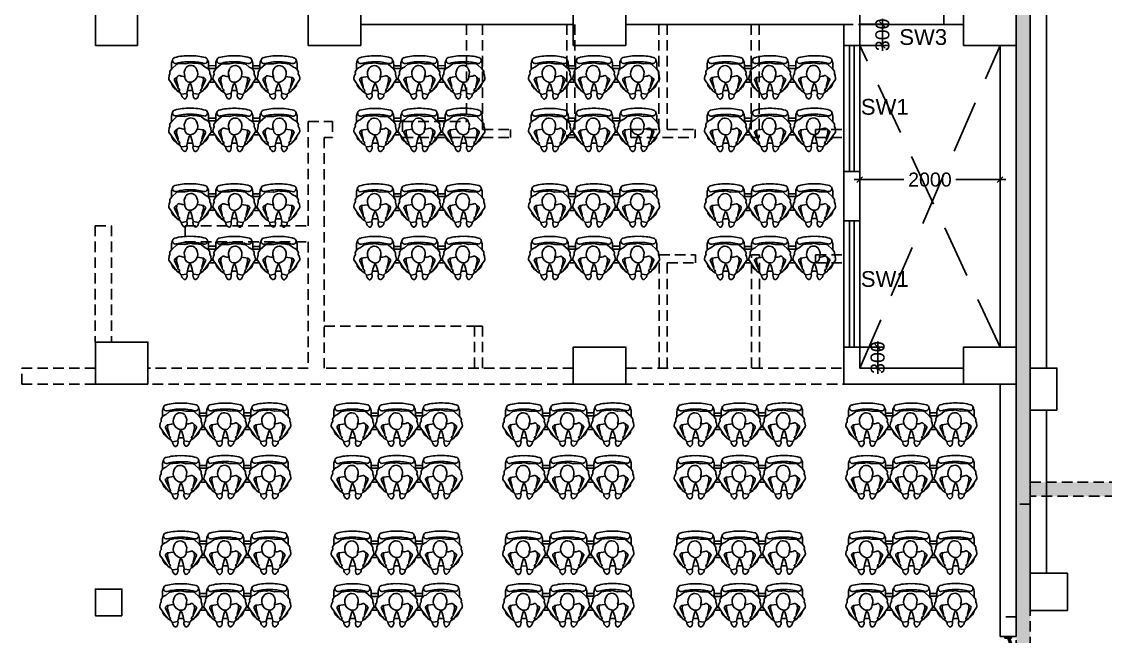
# Model space of a CAD drawing. Extents: x 6345096 to 6738923, y -6490958 to -6305885.
# Drawn here: x 6592669 to 6608120, y -6417014 to -6408241 of the extents above; entities that cross this region are included whole.
import ezdxf
from ezdxf.enums import TextEntityAlignment as Align

# ---------------------------------------------------------------- set-up
doc = ezdxf.new("R2010")
doc.units = 0
doc.header["$LTSCALE"] = 600
doc.header["$MEASUREMENT"] = 0
doc.header["$PDMODE"] = 35
doc.linetypes.add('HIDDEN', pattern=[0.375, 0.25, -0.125])
doc.linetypes.add('HIDDEN2', pattern=[0.1875, 0.125, -0.0625])
doc.layers.get('0').update_dxf_attribs({"linetype": 'CONTINUOUS'})
doc.layers.get('Defpoints').update_dxf_attribs({"linetype": 'CONTINUOUS'})
for name, color, linetype in [('DOOR', 32, 'CONTINUOUS'), ('Duct', 8, 'CONTINUOUS'), ('Exp.Joint', 104, 'CONTINUOUS'), ('FURN', 32, 'CONTINUOUS'), ('furniture', 33, 'CONTINUOUS'), ('HS', 251, 'CONTINUOUS'), ('joinery', 7, 'CONTINUOUS'), ('LA-column', 3, 'CONTINUOUS'), ('T Wall', 8, 'CONTINUOUS'), ('Walls', 7, 'CONTINUOUS'), ('WIN', 151, 'CONTINUOUS'), ('Working Dim', 5, 'CONTINUOUS')]:
    doc.layers.add(name, color=color, linetype=linetype)
doc.styles.add('ari', font='arial.ttf')
doc.dimstyles.new('int. dim', dxfattribs={"dimtxt": 200, "dimasz": 80, "dimexe": 80, "dimexo": 0, "dimgap": 70, "dimtad": 0, "dimdec": 0, "dimzin": 12, "dimdsep": 46, "dimtxsty": 'ari', "dimblk": 'OBLIQUE', "dimcen": 2, "dimdle": 80, "dimclrd": 256, "dimclre": 256, "dimclrt": 6, "dimadec": 0, "dimazin": 0, "dimtfac": 1, "dimtdec": 0, "dimtix": 1, "dimtmove": 2, "dimatfit": 3, "dimfxl": 1, "dimtolj": 1, "dimtzin": 0, "dimlwd": -1, "dimlwe": -1, "dimarcsym": 0})

# ---------------------------------------------------------------- blocks, each defined once
blk = doc.blocks.new('_Oblique')
at = {"color": 0, "linetype": 'ByBlock', "lineweight": -2}
blk.add_line((-0.5, -0.5), (0.5, 0.5), dxfattribs=at)
blk = doc.blocks.new('*D1315')
at = {"layer": 'Defpoints', "color": 0, "transparency": 16777216}
for p in [(6604619, -6408279, 9), (6604619, -6408579, 9), (6604942, -6408579)]:
    blk.add_point(p, dxfattribs=at)
at = {"layer": 'Working Dim', "transparency": 16777216}
for p, q in [((6604942, -6408279), (6604942, -6408199)), ((6604619, -6408279), (6605022, -6408279)), ((6604942, -6408279), (6604942, -6408579)), ((6604619, -6408579), (6605022, -6408579)), ((6604942, -6408579), (6604942, -6408659))]:
    blk.add_line(p, q, dxfattribs=at)
at = {"layer": 'Working Dim', "transparency": 16777216, "xscale": 80, "yscale": 80, "zscale": 80}
for p, rotation in [((6604942, -6408279), 270), ((6604942, -6408579), 90)]:
    blk.add_blockref('_Oblique', p, dxfattribs=dict(at, rotation=rotation))
at = {"layer": 'Working Dim', "color": 6, "transparency": 16777216, "insert": (6604942, -6408429), "char_height": 200, "attachment_point": 5, "rotation": 90, "style": 'ari'}
blk.add_mtext('\\A1;300', dxfattribs=at)
blk = doc.blocks.new('*D1316')
at = {"layer": 'Defpoints', "color": 0, "transparency": 16777216}
for p in [(6604619, -6412885, 9), (6604619, -6413185), (6604874, -6413185)]:
    blk.add_point(p, dxfattribs=at)
at = {"layer": 'Working Dim', "transparency": 16777216}
for p, q in [((6604874, -6412885), (6604874, -6412805)), ((6604619, -6412885), (6604954, -6412885)), ((6604874, -6412885), (6604874, -6413185)), ((6604619, -6413185), (6604954, -6413185)), ((6604874, -6413185), (6604874, -6413265))]:
    blk.add_line(p, q, dxfattribs=at)
at = {"layer": 'Working Dim', "transparency": 16777216, "xscale": 80, "yscale": 80, "zscale": 80}
for p, rotation in [((6604874, -6412885), 270), ((6604874, -6413185), 90)]:
    blk.add_blockref('_Oblique', p, dxfattribs=dict(at, rotation=rotation))
at = {"layer": 'Working Dim', "color": 6, "transparency": 16777216, "insert": (6604874, -6413035), "char_height": 200, "attachment_point": 5, "rotation": 90, "style": 'ari'}
blk.add_mtext('\\A1;300', dxfattribs=at)
blk = doc.blocks.new('*D1721')
at = {"layer": 'Defpoints', "color": 0, "transparency": 16777216}
for p in [(6604619, -6410447, 2), (6606620, -6410447, 2), (6606620, -6410496)]:
    blk.add_point(p, dxfattribs=at)
at = {"layer": 'Working Dim', "transparency": 16777216}
for p, q in [((6604539, -6410496), (6605249, -6410496)), ((6604619, -6410447), (6604619, -6410576)), ((6606700, -6410496), (6605989, -6410496)), ((6606620, -6410447), (6606620, -6410576))]:
    blk.add_line(p, q, dxfattribs=at)
at = {"layer": 'Working Dim', "transparency": 16777216, "xscale": 80, "yscale": 80, "zscale": 80, "rotation": 180}
blk.add_blockref('_Oblique', (6604619, -6410496), dxfattribs=at)
at = {"layer": 'Working Dim', "transparency": 16777216, "xscale": 80, "yscale": 80, "zscale": 80}
blk.add_blockref('_Oblique', (6606620, -6410496), dxfattribs=at)
at = {"layer": 'Working Dim', "color": 6, "transparency": 16777216, "insert": (6605619, -6410496), "char_height": 200, "attachment_point": 5, "style": 'ari'}
blk.add_mtext('\\A1;2000', dxfattribs=at)
blk = doc.blocks.new('Z$W@#5624')
at = {"layer": 'DOOR'}
for p, q in [((19, 470), (840, 769)), ((28, 446), (849, 745)), ((188, 518), (680, 697)), ((676, 709), (685, 685)), ((0, 400), (0, 499)), ((0, 499), (25, 499)), ((19, 470), (28, 446)), ((25, 400), (25, 499)), ((183, 529), (192, 506)), ((1798, 499), (1773, 499)), ((1773, 400), (1773, 499)), ((1798, 400), (1798, 499)), ((0, 400), (25, 400)), ((1770, 453), (949, 154)), ((1779, 429), (957, 130)), ((1610, 381), (1117, 202)), ((1614, 369), (1606, 393)), ((1779, 429), (1770, 453)), ((1798, 400), (1773, 400)), ((1113, 214), (1122, 190))]:
    blk.add_line(p, q, dxfattribs=at)
at = {"layer": 'DOOR', "color": 145}
for centre, start_param, end_param in [((0, 449), 2.617994, 3.665191), ((1798, 449), -0.523599, 0.523599)]:
    blk.add_ellipse(centre, major_axis=(-899, 0), ratio=1, start_param=start_param, end_param=end_param, dxfattribs=at)
blk = doc.blocks.new('A$C6F2C55AD')
at = {"layer": 'furniture', "color": 8}
for p, q in [((-212, 928), (-236, 919)), ((-172, 935), (-212, 928)), ((-50, 857), (-157, 931)), ((-383, 803), (-381, 703)), ((-379, 896), (-303, 896)), ((-309, 892), (-377, 818)), ((-274, 917), (-309, 892)), ((-236, 919), (-260, 921)), ((-209, 798), (-173, 844)), ((-148, 850), (-56, 808)), ((-56, 808), (-40, 802)), ((-25, 837), (-50, 857)), ((-19, 827), (-25, 837)), ((-7, 824), (-15, 825)), ((-8, 781), (4, 776)), ((-1, 787), (-5, 793)), ((5, 781), (-1, 787)), ((24, 785), (0, 820)), ((0, 792), (11, 789)), ((11, 789), (19, 779)), ((-381, 699), (-397, 621)), ((-397, 621), (-391, 593)), ((0, 593), (0, 669)), ((-391, 588), (-392, 559)), ((-392, 559), (-379, 478)), ((-375, 468), (-334, 417)), ((-200, 528), (-187, 436)), ((2, 482), (-10, 477)), ((-3, 469), (3, 477)), ((11, 473), (-3, 469)), ((0, 442), (24, 477)), ((4, 481), (2, 482)), ((3, 477), (4, 481)), ((19, 483), (11, 473)), ((-374, 366), (-301, 366)), ((-355, 366), (-355, 265)), ((-316, 366), (-316, 265)), ((-269, 348), (-244, 349)), ((-232, 346), (-216, 336)), ((-208, 333), (-172, 327)), ((-187, 436), (-173, 418)), ((-157, 331), (-50, 405)), ((-157, 331), (-157, 300)), ((-148, 412), (-56, 454)), ((-119, 356), (-119, 275)), ((-56, 454), (-40, 459)), ((-50, 405), (-25, 425)), ((-40, 459), (-29, 462)), ((-25, 425), (-19, 435)), ((-15, 437), (-7, 438)), ((-383, 172), (-381, 72)), ((-379, 265), (-303, 265)), ((-309, 261), (-377, 187)), ((-374, 265), (-303, 265)), ((-274, 286), (-309, 261)), ((-236, 288), (-260, 290)), ((-212, 297), (-236, 288)), ((-172, 304), (-212, 297)), ((-209, 167), (-173, 213)), ((-50, 226), (-157, 300)), ((-148, 219), (-56, 177)), ((-56, 177), (-40, 171)), ((-25, 206), (-50, 226)), ((-19, 196), (-25, 206)), ((-7, 193), (-15, 194)), ((-1, 156), (-5, 162)), ((5, 150), (-1, 156)), ((24, 154), (0, 189)), ((0, 162), (11, 158)), ((11, 158), (19, 148)), ((-381, 68), (-397, -10)), ((-8, 151), (4, 145)), ((0, -38), (0, 38)), ((-397, -10), (-391, -38)), ((-391, -43), (-392, -72)), ((-392, -72), (-379, -153)), ((-200, -103), (-187, -195)), ((2, -149), (-10, -154)), ((-3, -162), (3, -154)), ((0, -189), (24, -154)), ((4, -150), (2, -149)), ((3, -154), (4, -150)), ((19, -148), (11, -158)), ((-379, -265), (-301, -265)), ((-375, -163), (-334, -214)), ((-355, -265), (-355, -366)), ((-316, -265), (-316, -366)), ((-269, -283), (-244, -282)), ((-232, -285), (-216, -295)), ((-208, -298), (-172, -304)), ((-187, -195), (-173, -213)), ((-157, -300), (-50, -226)), ((-157, -300), (-157, -331)), ((-148, -219), (-56, -177)), ((-119, -275), (-119, -356)), ((-56, -177), (-40, -171)), ((-50, -226), (-25, -206)), ((-40, -171), (-29, -169)), ((-25, -206), (-19, -196)), ((-15, -194), (-7, -193)), ((11, -158), (-3, -162)), ((-383, -459), (-381, -559)), ((-379, -366), (-303, -366)), ((-309, -370), (-377, -444)), ((-374, -366), (-303, -366)), ((-274, -345), (-309, -370)), ((-236, -343), (-260, -341)), ((-212, -334), (-236, -343)), ((-172, -327), (-212, -334)), ((-209, -464), (-173, -418)), ((-50, -405), (-157, -331)), ((-148, -412), (-56, -454)), ((-56, -454), (-40, -459)), ((-25, -425), (-50, -405)), ((-19, -435), (-25, -425)), ((-7, -438), (-15, -437)), ((24, -477), (0, -442)), ((-381, -563), (-397, -641)), ((-8, -480), (4, -486)), ((-1, -475), (-5, -469)), ((5, -481), (-1, -475)), ((0, -469), (11, -473)), ((0, -669), (0, -593)), ((11, -473), (19, -483)), ((-397, -641), (-391, -668)), ((-391, -674), (-392, -703)), ((-392, -703), (-379, -784)), ((-200, -734), (-187, -826)), ((-379, -896), (-301, -896)), ((-375, -793), (-334, -844)), ((-269, -914), (-244, -913)), ((-232, -916), (-216, -926)), ((-187, -826), (-173, -844)), ((-157, -931), (-50, -857)), ((-148, -850), (-56, -808)), ((-56, -808), (-40, -802)), ((-50, -857), (-25, -837)), ((-40, -802), (-29, -800)), ((-25, -837), (-19, -827)), ((-15, -825), (-7, -824)), ((2, -780), (-10, -785)), ((-3, -793), (3, -785)), ((11, -789), (-3, -793)), ((0, -820), (24, -785)), ((4, -781), (2, -780)), ((3, -785), (4, -781)), ((19, -779), (11, -789)), ((-208, -929), (-172, -935))]:
    blk.add_line(p, q, dxfattribs=at)
for points in [[(-193, 818), (-141, 822), (-59, 802), (-42, 803)], [(-42, 459), (-59, 460), (-141, 440), (-187, 443)], [(-193, 188), (-141, 191), (-59, 171), (-42, 172)], [(-42, -172), (-59, -171), (-141, -191), (-187, -188)], [(-193, -443), (-141, -440), (-59, -460), (-42, -459)], [(-42, -803), (-59, -802), (-141, -822), (-187, -819)]]:
    blk.add_lwpolyline(points, dxfattribs=at)
for points in [[(24, 781), (52, 756, -0.259848), (54, 749), (43, 683, -0.302547), (37, 677), (-30, 662), (-92, 642), (-107, 628), (-92, 620), (-30, 600), (37, 585, -0.302547), (43, 578), (54, 513, -0.259848), (52, 506), (24, 481)], [(24, 150), (52, 125, -0.259848), (54, 118), (43, 52, -0.302547), (37, 46), (-30, 31), (-92, 11), (-107, -3), (-92, -11), (-30, -31), (37, -46, -0.302547), (43, -52), (54, -118, -0.259848), (52, -125), (24, -150)], [(24, -481), (52, -506, -0.259848), (54, -513), (43, -578, -0.302547), (37, -585), (-30, -600), (-92, -620), (-107, -633), (-92, -642), (-30, -662), (37, -677, -0.302547), (43, -683), (54, -749, -0.259848), (52, -756), (24, -781)]]:
    blk.add_lwpolyline(points, format="xyb", dxfattribs=at)
for points in [[(115, 689, 0.28165), (118, 712, 0.281432), (52, 756, -0.259848), (54, 749), (43, 683, -0.302547), (37, 677, 0.254294)], [(115, 58, 0.28165), (118, 81, 0.281432), (52, 125, -0.259848), (54, 118), (43, 52, -0.302547), (37, 46, 0.254294)], [(115, -573, 0.28165), (118, -550, 0.281432), (52, -506, -0.259848), (54, -513), (43, -578, -0.302547), (37, -585, 0.254294)]]:
    blk.add_lwpolyline(points, format="xyb", close=True, dxfattribs=at)
for centre, radius, start, end in [((-168, 914), 20.7, 55.2478, 99.1519), ((236, 652), 733, 164.361, 181.6247), ((-429, 838), 43.2, 344.361, 164.361), ((-374, 771), 125, 90, 118.9699), ((236, 652), 647, 164.361, 181.8419), ((-362, 803), 20.7, 137.3161, 180.8191), ((-262, 900), 20.7, 84.2936, 126.1379), ((-193, 785), 20.7, 142.3991, 201.4261), ((-409, 700), 211, 1.1807, 21.4261), ((-157, 832), 20.7, 65.5125, 142.3991), ((-125, 771), 125, 25.4407, 79.8153), ((-37, 793), 10.2, 45.435, 108.1784), ((-5, 806), 24.7, 193.9888, 263.5389), ((-15, 829), 4.56, 211.6328, 266.4385), ((-8, 814), 9.9, 34.2468, 86.4385), ((-3, 788), 5.09, 52.4637, 108.4149), ((0, 781), 6.05, 308.4181, 329.2946), ((3, 779), 2.67, 329.2946, 45.0334), ((21, 780), 2.15, 218.553, 288.5809), ((20, 783), 4.98, 288.5809, 18.6143), ((236, 610), 733, 178.3753, 195.639), ((236, 610), 647, 178.1581, 195.639), ((-402, 703), 20.7, 348.8982, 0.8191), ((-269, 619), 89.1, 123.3122, 231.3111), ((-250, 591), 122, 67.1497, 123.3122), ((-192, 631), 73.9, 343.9718, 98.0509), ((-411, 589), 20.7, 357.1355, 11.8973), ((-358, 481), 20.7, 189.3001, 218.6806), ((-242, 652), 131, 231.3111, 285.5429), ((-240, 645), 124, 285.5429, 343.9718), ((-7, 453), 24.1, 96.9092, 158.3871), ((21, 481), 2.15, 71.4191, 141.447), ((20, 479), 4.98, 341.3857, 71.4191), ((62, 513), 75.9, 47.3296, 108.8978), ((49, 588), 82.7, 271.2733, 329.4641), ((98, 552), 22.8, 344.3632, 47.2828), ((-429, 424), 43.2, 195.639, 15.639), ((-374, 491), 125, 241.0301, 270), ((-238, 442), 99.4, 194.4561, 251.4627), ((-243, 329), 20.7, 58.0246, 92.8591), ((-205, 354), 20.7, 238.0246, 260.8481), ((-157, 430), 20.7, 217.6009, 294.4875), ((-168, 348), 20.7, 260.8481, 304.7522), ((-125, 491), 125, 280.1847, 334.5593), ((-15, 432), 4.56, 93.5615, 148.3672), ((-8, 447), 9.9, 273.5615, 325.7532), ((236, 21), 733, 164.361, 181.6247), ((-429, 207), 43.2, 344.361, 164.361), ((-374, 140), 125, 90, 118.9699), ((236, 21), 647, 164.361, 181.8419), ((-362, 173), 20.7, 137.3161, 180.8191), ((-262, 270), 20.7, 84.2936, 126.1379), ((-193, 154), 20.7, 142.3991, 201.4261), ((-157, 201), 20.7, 65.5125, 142.3991), ((-168, 283), 20.7, 55.2478, 99.1519), ((-125, 140), 125, 25.4407, 79.8153), ((-37, 162), 10.2, 45.435, 108.1784), ((-5, 175), 24.7, 193.9888, 263.5389), ((-15, 198), 4.56, 211.6328, 266.4385), ((-8, 184), 9.9, 34.2468, 86.4385), ((-3, 157), 5.09, 52.4637, 108.4149), ((236, -21), 733, 178.3753, 195.639), ((236, -21), 647, 178.1581, 195.639), ((-402, 72), 20.7, 348.8982, 0.8191), ((-269, -12), 89.1, 123.3122, 231.3111), ((-250, -40), 122, 67.1497, 123.3122), ((-409, 69), 211, 1.1807, 21.4261), ((-192, 0), 73.9, 343.9718, 98.0509), ((0, 150), 6.05, 308.4181, 329.2946), ((3, 148), 2.67, 329.2946, 45.0334), ((21, 149), 2.15, 218.553, 288.5809), ((20, 152), 4.98, 288.5809, 18.6143), ((-411, -42), 20.7, 357.1355, 11.8973), ((-358, -150), 20.7, 189.3001, 218.6806), ((-242, 21), 131, 231.3111, 285.5429), ((-240, 14), 124, 285.5429, 343.9718), ((-7, -178), 24.1, 96.9092, 158.3871), ((21, -149), 2.15, 71.4191, 141.447), ((20, -152), 4.98, 341.3857, 71.4191), ((62, -118), 75.9, 47.3296, 108.8978), ((49, -43), 82.7, 271.2733, 329.4641), ((98, -79), 22.8, 344.3632, 47.2828), ((-429, -207), 43.2, 195.639, 15.639), ((-374, -140), 125, 241.0301, 270), ((-238, -189), 99.4, 194.4561, 251.4627), ((-243, -302), 20.7, 58.0246, 92.8591), ((-205, -277), 20.7, 238.0246, 260.8481), ((-157, -201), 20.7, 217.6009, 294.4875), ((-168, -283), 20.7, 260.8481, 304.7522), ((-125, -140), 125, 280.1847, 334.5593), ((-15, -198), 4.56, 93.5615, 148.3672), ((-8, -184), 9.9, 273.5615, 325.7532), ((236, -610), 733, 164.361, 181.6247), ((-429, -424), 43.2, 344.361, 164.361), ((-374, -491), 125, 90, 118.9699), ((236, -610), 647, 164.361, 181.8419), ((-362, -458), 20.7, 137.3161, 180.8191), ((-262, -361), 20.7, 84.2936, 126.1379), ((-157, -430), 20.7, 65.5125, 142.3991), ((-168, -348), 20.7, 55.2478, 99.1519), ((-125, -491), 125, 25.4407, 79.8153), ((-37, -469), 10.2, 45.435, 108.1784), ((-5, -456), 24.7, 193.9888, 263.5389), ((-15, -432), 4.56, 211.6328, 266.4385), ((-8, -447), 9.9, 34.2468, 86.4385), ((-402, -559), 20.7, 348.8982, 0.8191), ((-269, -643), 89.1, 123.3122, 231.3111), ((-250, -671), 122, 67.1497, 123.3122), ((-193, -477), 20.7, 142.3991, 201.4261), ((-409, -562), 211, 1.1807, 21.4261), ((-192, -631), 73.9, 343.9718, 98.0509), ((-3, -473), 5.09, 52.4637, 108.4149), ((0, -481), 6.05, 308.4181, 329.2946), ((3, -483), 2.67, 329.2946, 45.0334), ((21, -481), 2.15, 218.553, 288.5809), ((20, -479), 4.98, 288.5809, 18.6143), ((236, -652), 733, 178.3753, 195.639), ((236, -652), 647, 178.1581, 195.639), ((-411, -673), 20.7, 357.1355, 11.8973), ((-242, -610), 131, 231.3111, 285.5429), ((-240, -617), 124, 285.5429, 343.9718), ((62, -749), 75.9, 47.3296, 108.8978), ((49, -674), 82.7, 271.2733, 329.4641), ((98, -710), 22.8, 344.3632, 47.2828), ((-429, -838), 43.2, 195.639, 15.639), ((-374, -771), 125, 241.0301, 270), ((-358, -781), 20.7, 189.3001, 218.6806), ((-238, -820), 99.4, 194.4561, 251.4627), ((-243, -933), 20.7, 58.0246, 92.8591), ((-205, -908), 20.7, 238.0246, 260.8481), ((-157, -832), 20.7, 217.6009, 294.4875), ((-125, -771), 125, 280.1847, 334.5593), ((-7, -809), 24.1, 96.9092, 158.3871), ((-15, -829), 4.56, 93.5615, 148.3672), ((-8, -814), 9.9, 273.5615, 325.7532), ((21, -780), 2.15, 71.4191, 141.447), ((20, -783), 4.98, 341.3857, 71.4191), ((-168, -914), 20.7, 260.8481, 304.7522)]:
    blk.add_arc(centre, radius, start, end, dxfattribs=at)
blk = doc.blocks.new('A$C2CD672AE')
at = {"layer": 'FURN', "color": 8, "linetype": 'HIDDEN'}
blk.add_line((66665.1, 43839.2, 10.8), (68806.7, 43839.2, 10.8), dxfattribs=at)
at = {"layer": 'T Wall', "color": 8, "linetype": 'HIDDEN'}
for p, q in [((70121.7, 48144.6, 12.8), (70121.7, 46529.7, 12.8)), ((70236.7, 48144.6, 12.8), (70236.7, 46529.7, 12.8)), ((71436.7, 48144.6, 12.8), (71436.7, 46644.7, 12.8)), ((71551.7, 48144.6, 12.8), (71551.7, 46644.7, 12.8)), ((72751.7, 48144.6, 12.8), (72751.7, 46529.7, 12.8)), ((72866.7, 48144.6, 12.8), (72866.7, 46529.7, 12.8)), ((68921.7, 46644.7, 12.8), (69321.7, 46644.7, 12.8)), ((68921.7, 46529.7, 12.8), (69321.7, 46529.7, 12.8)), ((69321.7, 46644.7, 12.8), (69321.7, 46529.7, 12.8)), ((70121.7, 46529.7, 12.8), (70236.7, 46529.7, 12.8)), ((71036.7, 46644.7, 12.8), (71436.7, 46644.7, 12.8)), ((71036.7, 46644.7, 12.8), (71036.7, 46529.7, 12.8)), ((71036.7, 46529.7, 12.8), (71951.7, 46529.7, 12.8)), ((71551.7, 46644.7, 12.8), (71951.7, 46644.7, 12.8)), ((71951.7, 46644.7, 12.8), (71951.7, 46529.7, 12.8)), ((72751.7, 46529.7, 12.8), (72866.7, 46529.7, 12.8)), ((73666.7, 46644.7, 12.8), (74066.7, 46644.7, 12.8)), ((73666.7, 46644.7, 12.8), (73666.7, 46529.7, 12.8)), ((73666.7, 46529.7, 12.8), (74066.7, 46529.7, 12.8)), ((71439.9, 44854.1, 7.5), (71954.9, 44854.1, 7.5)), ((71439.9, 43239.2, 7.5), (71439.9, 44854.1, 7.5)), ((71954.9, 44739.1, 7.5), (71954.9, 44854.1, 7.5)), ((72754.9, 44854.1, 7.5), (72869.9, 44854.1, 7.5)), ((72754.9, 43239.2, 7.5), (72754.9, 44854.1, 7.5)), ((72869.9, 43239.2, 7.5), (72869.9, 44854.1, 7.5)), ((73669.9, 44854.1, 7.5), (74069.9, 44854.1, 7.5)), ((73669.9, 44739.1, 7.5), (73669.9, 44854.1, 7.5)), ((71554.9, 44739.1, 7.5), (71954.9, 44739.1, 7.5)), ((71554.9, 43239.2, 7.5), (71554.9, 44739.1, 7.5)), ((73669.9, 44739.1, 7.5), (74069.9, 44739.1, 7.5))]:
    blk.add_line(p, q, dxfattribs=at)
at = {"layer": 'Walls', "color": 8, "linetype": 'HIDDEN'}
for p, q in [((76730.1, 49954.2, 2.4), (76730.1, 43239.1, 2.4)), ((76960.1, 49954.2, 2.4), (76960.1, 43239.1, 2.4)), ((70216.1, 48144.6, 2.4), (67185.2, 48144.6, 2.4)), ((68691.7, 48144.6, 2.4), (68691.7, 46759.7, 2.4)), ((68921.7, 48144.6, 2.4), (68921.7, 46529.8, 2.4)), ((75780.1, 48144.6, 2.4), (70966.1, 48144.6, 2.4)), ((74069.9, 48144.6, 2.4), (74069.9, 43239.2, 2.4)), ((74299.9, 43239.1, 2.4), (74299.9, 48144.6, 2.4)), ((76300.1, 47844.4, 2.4), (76300.1, 43539.1, 2.4)), ((76530.1, 47844.4, 2.4), (76530.1, 43539.1, 2.4)), ((66435.2, 46759.7, 2.4), (66780.2, 46759.7, 2.4)), ((66435.2, 46759.7, 2.4), (66435.2, 45269.2, 2.4)), ((66780.2, 46759.7, -32.2), (66780.2, 46529.7, -32.2)), ((67780.2, 46759.7, 2.4), (68691.7, 46759.7, 2.4)), ((67780.2, 46759.7, -32.2), (67780.2, 46529.8, -32.2)), ((66665.2, 46529.7, 2.4), (66780.2, 46529.7, 2.4)), ((66665.2, 46529.7, 2.4), (66665.2, 43239.1, 2.4)), ((67780.2, 46529.8, 2.4), (68921.7, 46529.8, 2.4)), ((63400.2, 45269.2, 21.2), (63630.2, 45269.2, 21.2)), ((63400.2, 45269.2, 21.2), (63400.2, 43609.1, 21.2)), ((63630.2, 45269.2, 21.2), (63630.2, 43609.1, 21.2)), ((64680.2, 45269.2, 2.4), (66435.2, 45269.2, 2.4)), ((64680.2, 45269.2, 21.2), (64680.2, 45039.2, 21.2)), ((64680.2, 45039.2, 2.4), (66435.2, 45039.2, 2.4)), ((66435.2, 45039.2, 2.4), (66435.2, 43239.1, 2.4)), ((68921.4, 43839.2, 2.4), (68806.4, 43839.3, 2.4)), ((68806.7, 43839.3, 2.4), (68806.7, 43239.2, 2.4)), ((68921.7, 43839.3, 2.4), (68921.7, 43239.2, 2.4)), ((62350, 43009, 2.4), (62350.1, 43239.1, 2.4)), ((63400.1, 43239.1, 2.4), (62350.1, 43239.1, 2.4)), ((63397.3, 43239.1, 2.4), (63400.1, 43239.1, 2.4)), ((66435.2, 43239.1, 2.4), (64150.2, 43239.1, 2.4)), ((70216.1, 43239.1, 2.4), (66665.2, 43239.1, 2.4)), ((70966.1, 43239.1, 2.4), (74069.9, 43239.1, 2.4)), ((74299.9, 43239.1, 2.4), (75780.1, 43239.1, 2.4)), ((63400.1, 43009.1, 2.4), (62350, 43009.1, 2.4)), ((70216.1, 43009.1, 2.4), (64150.2, 43009.1, 2.4)), ((75780.1, 43009.1, 2.4), (70966.1, 43009.1, 2.4)), ((76300.1, 43009.1), (76300.1, 39690.3)), ((76530.1, 43009.1), (76530.1, 39690.3)), ((76730.2, 40310.2), (76730.2, 42639.1)), ((76960.2, 40310.2), (76960.2, 42639.1)), ((76530.1, 39690.3), (76300.1, 39690.3))]:
    blk.add_line(p, q, dxfattribs=at)

msp = doc.modelspace()

# ---------------------------------------------------------------- hatches: boundary and pattern name
at = {"layer": 'Exp.Joint', "linetype": 'HIDDEN'}
for points in [[(6607049.53, -6334493.662), (6606849.529, -6334493.662), (6606849.529, -6455196.234), (6607049.53, -6455196.234)], [(6607049.53, -6414814.292), (6611410.732, -6414814.292), (6611410.732, -6415014.292), (6607049.53, -6415014.292)], [(6607049.53, -6414814.292), (6611410.732, -6414814.292), (6611410.732, -6415014.292), (6607049.53, -6415014.292)]]:
    msp.add_hatch(color=256, dxfattribs=at).paths.add_polyline_path(points)

# ---------------------------------------------------------------- linework, layer by layer
at = {"layer": 'Duct', "color": 8, "linetype": 'HIDDEN2', "ltscale": 10}
for p, q in [((6604619.235, -6413184.822, 8.885), (6606619.53, -6408579.459, 12.652)), ((6606619.53, -6412884.85, 12.652), (6604619.235, -6408579.462, 8.885))]:
    msp.add_line(p, q, dxfattribs=at)
at = {"layer": 'Exp.Joint', "linetype": 'HIDDEN'}
msp.add_line((6607049.529, -6415125.371, 4.756), (6606849.529, -6415125.371, 4.756), dxfattribs=at)
msp.add_line((6607049.529, -6415125.371, 4.756), (6606849.529, -6415125.371, 4.756), dxfattribs=at)
for points, elevation in [([(6607049.53, -6334493.662), (6606849.529, -6334493.662), (6606849.529, -6455196.234), (6607049.53, -6455196.234)], -11180.98), ([(6607049.53, -6414814.292), (6611410.732, -6414814.292), (6611410.732, -6415014.292), (6607049.53, -6415014.292)], 4.276), ([(6607049.53, -6414814.292), (6611410.732, -6414814.292), (6611410.732, -6415014.292), (6607049.53, -6415014.292)], 4.276)]:
    msp.add_lwpolyline(points, close=True, dxfattribs=dict(at, elevation=elevation))
at = {"layer": 'LA-column', "color": 2}
for points, elevation in [([(6594319.532, -6408579.442), (6593719.532, -6408579.442), (6593719.532, -6407829.442), (6594319.532, -6407829.442)], 22.067), ([(6597504.532, -6408579.442), (6596754.532, -6408579.442), (6596754.532, -6408049.442), (6597504.532, -6408049.442)], 5.971), ([(6601284.529, -6408579.442), (6600534.529, -6408579.442), (6600534.529, -6408049.442), (6601284.529, -6408049.442)], 5.322), ([(6606849.529, -6408579.442), (6606099.529, -6408579.442), (6606099.529, -6408049.442), (6606849.529, -6408049.442)], 5.322), ([(6594469.532, -6413414.832), (6593719.532, -6413414.832), (6593719.532, -6412814.832), (6594469.532, -6412814.832)], 18.837), ([(6601284.529, -6413414.832), (6600534.529, -6413414.832), (6600534.529, -6412884.832), (6601284.529, -6412884.832)], 5.322), ([(6606849.529, -6413414.832), (6606099.529, -6413414.832), (6606099.529, -6412884.832), (6606849.529, -6412884.832)], 5.322), ([(6607429.355, -6413784.832), (6607429.355, -6413184.832), (6607049.355, -6413184.832), (6607049.355, -6413784.832)], 3.421), ([(6607049.529, -6416113.752), (6607579.529, -6416113.752), (6607579.529, -6416643.752), (6607049.529, -6416643.752)], 5.131), ([(6594099.532, -6416718.752), (6593719.532, -6416718.752), (6593719.532, -6416338.752), (6594099.532, -6416338.752)], 18.837)]:
    msp.add_lwpolyline(points, close=True, dxfattribs=dict(at, elevation=elevation))
at = {"layer": 'Walls', "linetype": 'Continuous'}
for p, q in [((6607049.53, -6406469.717, 2.39), (6607049.53, -6413184.832, 2.39)), ((6607279.53, -6406469.717, 2.39), (6607279.53, -6413184.832, 2.39)), ((6600535.53, -6408279.288, 2.39), (6597504.532, -6408279.286, 2.39)), ((6604389.235, -6408279.291, 2.39), (6601285.53, -6408279.288, 2.39)), ((6604389.235, -6408279.291, 2.39), (6604389.235, -6413414.85, 2.39)), ((6606099.53, -6408279.292, 2.39), (6604619.235, -6408279.291, 2.39)), ((6604619.235, -6413184.822, 2.39), (6604619.235, -6408279.291, 2.39)), ((6606619.53, -6408579.459, 2.39), (6606619.53, -6412884.85, 2.39)), ((6606849.53, -6408579.459, 2.39), (6606849.53, -6412884.85, 2.39)), ((6604619.235, -6413184.822, 2.39), (6606099.53, -6413184.822, 2.39)), ((6606099.53, -6413414.85, 2.39), (6604389.235, -6413414.85, 2.39)), ((6606619.53, -6413414.815), (6606619.529, -6417013.663)), ((6606849.53, -6413414.832), (6606849.529, -6417013.663)), ((6607049.531, -6416113.734), (6607049.531, -6413784.814)), ((6607279.531, -6416113.734), (6607279.531, -6413784.814)), ((6606849.526, -6417013.663), (6606619.525, -6417013.663))]:
    msp.add_line(p, q, dxfattribs=at)
at = {"layer": 'Walls'}
msp.add_line((6593716.646, -6413184.822, 2.39), (6593719.528, -6413184.822, 2.39), dxfattribs=at)
at = {"layer": 'WIN', "linetype": 'Continuous'}
for points, elevation in [([(6604619.235, -6408279.442), (6604619.235, -6408049.442), (6605819.235, -6408049.442), (6605819.235, -6408279.442)], 2.39), ([(6604389.234, -6410379.185), (6604389.234, -6408579.185), (6604619.235, -6408579.185), (6604619.235, -6410379.185)], -6.661), ([(6604472.018, -6410379.185), (6604472.018, -6408579.185), (6604536.451, -6408579.185), (6604536.451, -6410379.185)], -6.661), ([(6604389.234, -6412884.866), (6604389.234, -6411084.866), (6604619.235, -6411084.866), (6604619.235, -6412884.866)], 2.39), ([(6604472.018, -6412884.866), (6604472.018, -6411084.866), (6604536.451, -6411084.866), (6604536.451, -6412884.866)], 2.39)]:
    msp.add_lwpolyline(points, close=True, dxfattribs=dict(at, elevation=elevation))

# ---------------------------------------------------------------- block references
at = {"layer": 'DOOR', "linetype": 'Continuous', "xscale": 1.001247152686119, "yscale": 1.001247152686119, "zscale": 1.001247152686119, "rotation": 270}
msp.add_blockref('Z$W@#5624', (6606284.525, -6417013.663), dxfattribs=at)
at = {"layer": 'furniture', "ltscale": 0.75, "xscale": -1, "rotation": 89.90778514928986}
for p in [(6595700.135, -6409224.54, -1.946), (6595700.135, -6409974.54, -1.946), (6595700.135, -6411052.512, -1.946), (6595700.135, -6411802.512, -1.946)]:
    msp.add_blockref('A$C6F2C55AD', p, dxfattribs=at)
at = {"layer": 'furniture', "ltscale": 0.75, "rotation": 270.0922148507101}
for p in [(6598340.386, -6409224.54, -1.946), (6600830.319, -6409224.54, -1.946), (6603339.631, -6409224.54, -1.946), (6598340.386, -6409974.54, -1.946), (6600830.319, -6409974.54, -1.946), (6603339.631, -6409974.54, -1.946), (6598340.386, -6411052.512, -1.946), (6600830.319, -6411052.512, -1.946), (6603339.631, -6411052.512, -1.946), (6598340.386, -6411802.512, -1.946), (6600830.319, -6411802.512, -1.946), (6603339.631, -6411802.512, -1.946), (6595572.232, -6414180.813, -1.946), (6598017.649, -6414180.813, -1.946), (6600463.066, -6414180.813, -1.946), (6602908.483, -6414180.813, -1.946), (6605353.899, -6414180.813, -1.946), (6595572.232, -6414930.813, -1.946), (6598017.649, -6414930.813, -1.946), (6600463.066, -6414930.813, -1.946), (6602908.483, -6414930.813, -1.946), (6605353.899, -6414930.813, -1.946), (6595572.232, -6416008.785, -1.946), (6598017.649, -6416008.785, -1.946), (6600463.066, -6416008.785, -1.946), (6602908.483, -6416008.785, -1.946), (6605353.899, -6416008.785, -1.946), (6595572.232, -6416758.785, -1.946), (6598017.649, -6416758.785, -1.946), (6600463.066, -6416758.785, -1.946), (6602908.483, -6416758.785, -1.946), (6605353.899, -6416758.785, -1.946)]:
    msp.add_blockref('A$C6F2C55AD', p, dxfattribs=at)
at = {"layer": 'HS'}
msp.add_blockref('A$C2CD672AE', (6530319.294, -6456423.902, 8.17), dxfattribs=at)

# ---------------------------------------------------------------- texts
at = {"layer": 'joinery', "style": 'ari'}
for s, p in [('SW3', (6605523.377, -6408573.159, 2.39)), ('SW1', (6604974.613, -6409569.215)), ('SW1', (6604974.613, -6412025.527))]:
    msp.add_text(s, height=225, dxfattribs=at).set_placement(p, align=Align.CENTER)

# ---------------------------------------------------------------- dimensions: what is measured, and where the dimension line sits
at = {"layer": 'Working Dim', "color": 6}
for base, p1, p2, picture, middle in [((6604941.529, -6408579.185, -6.661), (6604619.235, -6408279.291, 2.39), (6604619.235, -6408579.185, 2.39), '*D1315', (6604941.529, -6408429.238, -6.661)), ((6604873.747, -6413184.726, -6.661), (6604619.235, -6412884.866, 2.39), (6604619.235, -6413184.726, -6.661), '*D1316', (6604873.747, -6413034.796, -6.661))]:
    dim = msp.add_linear_dim(base=base, p1=p1, p2=p2, angle=90, dimstyle='int. dim', override={"dimtxt": 200, "dimarcsym": 1}, dxfattribs=at)
    dim.commit()
    dim.dimension.update_dxf_attribs({"geometry": picture, "text_midpoint": middle})
dim = msp.add_linear_dim(base=(6606619.53, -6410495.953), p1=(6604619.235, -6410447.343, 2.39), p2=(6606619.53, -6410447.343, 2.39), dimstyle='int. dim', override={"dimtxt": 200, "dimarcsym": 1}, dxfattribs=at)
dim.commit()
dim.dimension.update_dxf_attribs({"geometry": '*D1721', "text_midpoint": (6605619.382, -6410495.953)})

doc.saveas('drawing.dxf')
